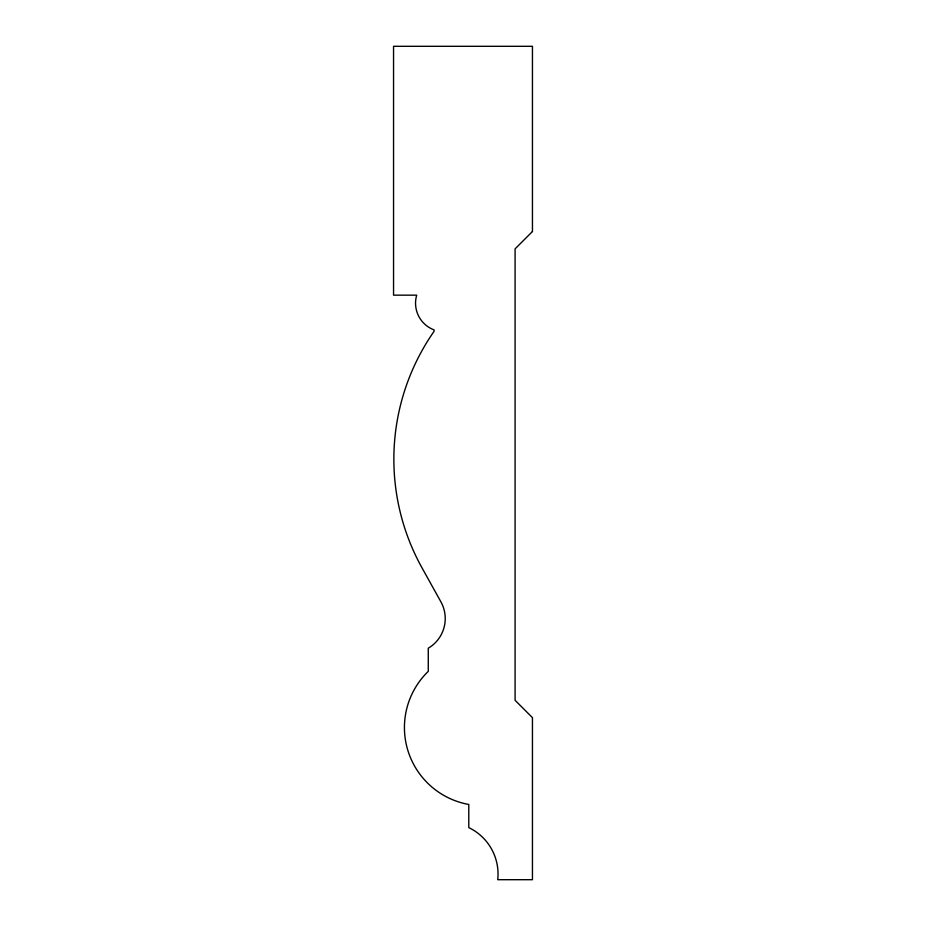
<?xml version="1.0" encoding="UTF-8"?>
<svg xmlns="http://www.w3.org/2000/svg" width="926" height="926" viewBox="0 0 926 926"><rect width="100%" height="100%" fill="white"/><g stroke="black" fill="none" stroke-linecap="round" stroke-linejoin="round"><path stroke-width="1.39" d="M532.45 231.5L515.087 248.862L515.087 700.288L532.45 717.65L532.45 879.7L497.725 879.7A51.474 51.474 0 0 0 468.787 827.612L468.787 804.462A78.143 78.143 0 0 1 428.275 671.35L428.275 648.2A34.389 34.389 0 0 0 440.903 601.842L422.383 568.518A223.583 223.583 0 0 1 434.074 331.311L434.062 329.887A28.498 28.498 0 0 1 416.7 295.162L393.55 295.162L393.55 46.3L532.45 46.3L532.45 231.5"/></g></svg>
